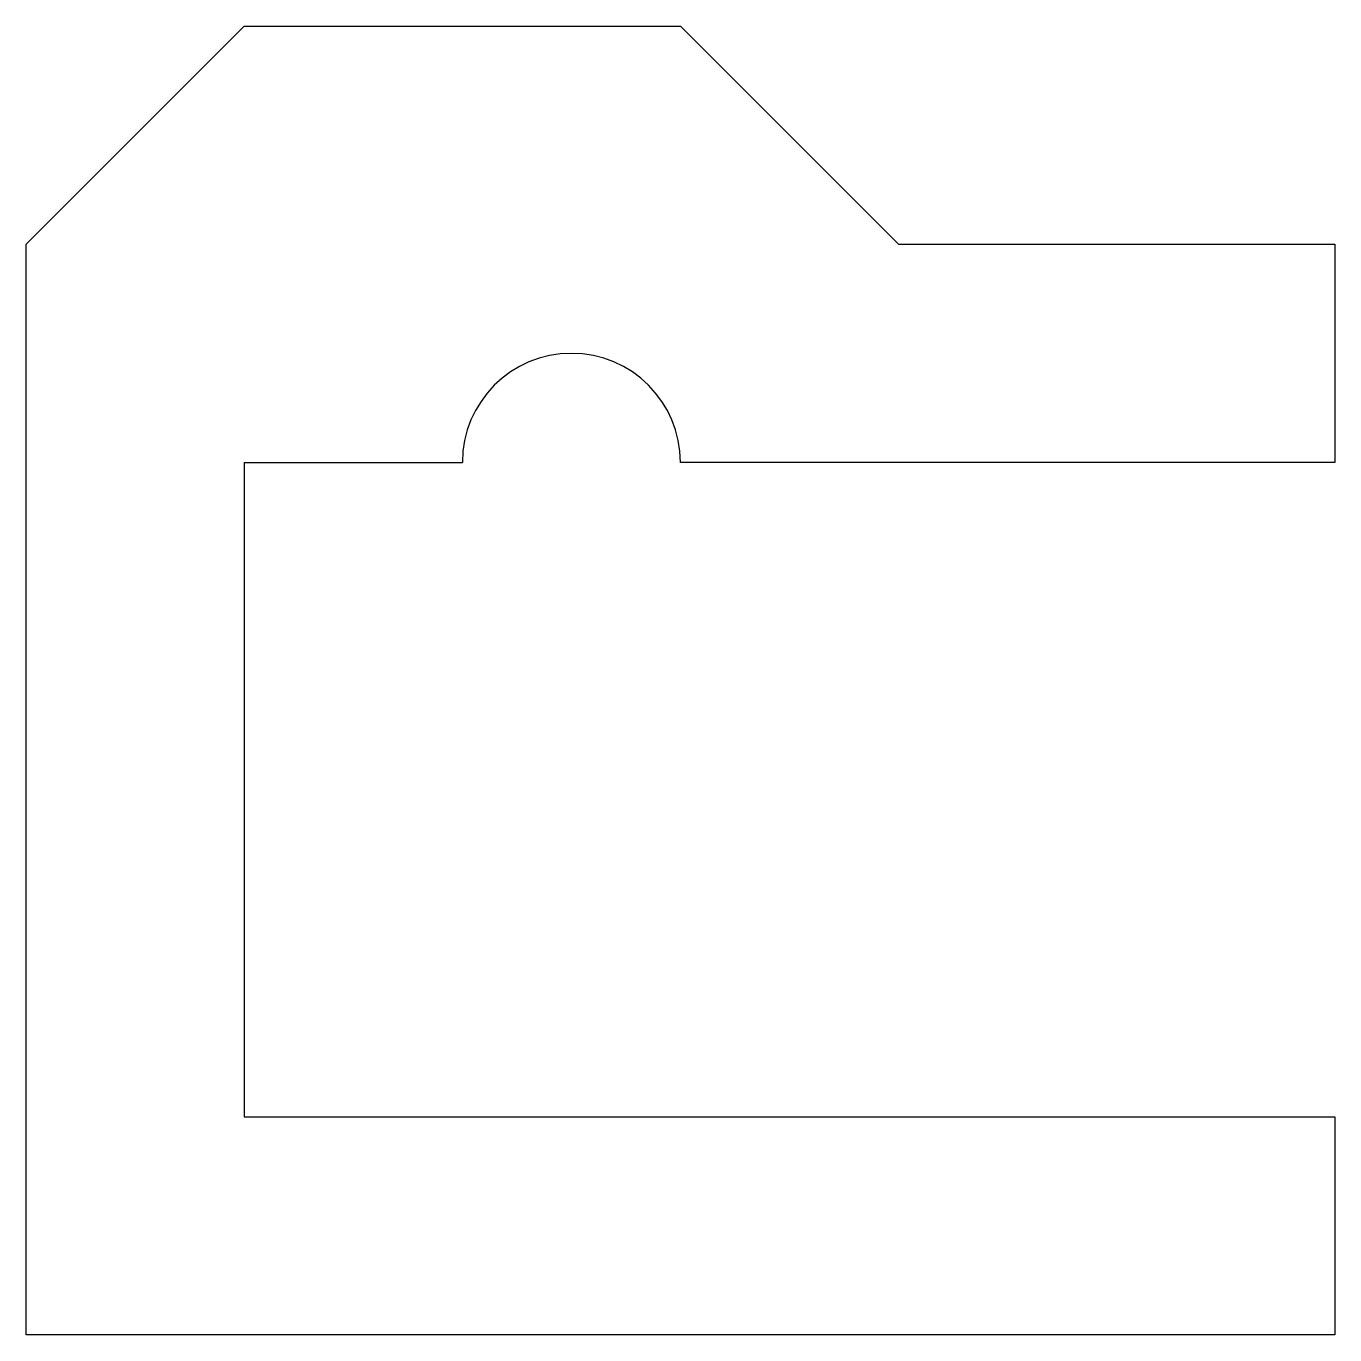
# Model space of a CAD drawing. Header units: millimetres. Extents: x -10 to 50, y -40 to 20.
import ezdxf

# ---------------------------------------------------------------- set-up
doc = ezdxf.new("R2010")
doc.units = ezdxf.units.MM
doc.layers.add('Sketch', color=7, linetype='CONTINUOUS')

msp = doc.modelspace()

# ---------------------------------------------------------------- linework, layer by layer
at = {"layer": 'Sketch'}
for p, q in [((-10, 10), (0, 20)), ((0, 20), (20, 20)), ((20, 20), (30, 10)), ((-10, -40), (-10, 10)), ((30, 10), (50, 10)), ((50, 10), (50, 0)), ((0, 0), (0, -30)), ((0, 0), (10, 0)), ((50, 0), (20, 0)), ((0, -30), (50, -30)), ((50, -30), (50, -40)), ((50, -40), (-10, -40))]:
    msp.add_line(p, q, dxfattribs=at)
msp.add_arc((15, 0), 5, 0, -180, dxfattribs=at)

doc.saveas('drawing.dxf')
